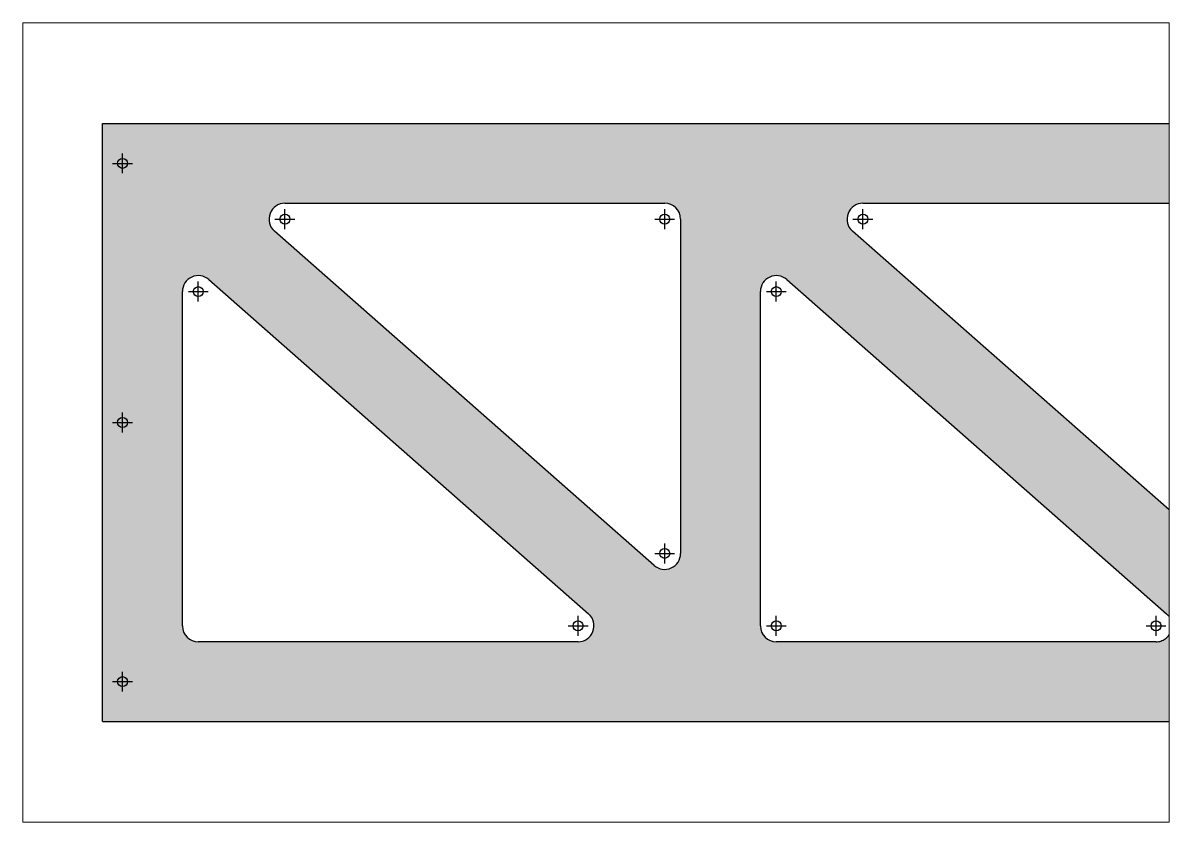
# Paper-space layout 'Presentación1' of a CAD drawing. Header units: millimetres. Extents: x 1 to 288, y 1 to 201.
# The model-space entities are those that its viewports show. They can reach past a viewport. Long polylines and large blocks are cut down to what shows.
import ezdxf

# ---------------------------------------------------------------- set-up
doc = ezdxf.new("R2010")
doc.units = ezdxf.units.MM
doc.header["$PDMODE"] = 34
doc.header["$PDSIZE"] = 2.5

msp = doc.modelspace()

# ---------------------------------------------------------------- hatches: boundary and pattern name
h = msp.add_hatch()
h.set_pattern_fill('AR-SAND', color=256, scale=0.1)
h.set_pattern_definition([(37.50000000000001, (0, 0), (-0.1600031295984046, 4.894132373293424), [0, -3.860800000000001, 0, -4.318000000000001, 0, -4.1275]), (7.499999999999999, (0, 0), (4.495232831380027, 7.168251005683543), [0, -2.0828, 0, -3.4798, 0, -1.3335]), (327.5, (-3.1242, 0), (7.90992370241458, 0.01437184678545762), [0, -1.27, 0, -4.572, 0, -5.969]), (317.5, (-3.1242, 0), (7.635564524722972, 2.229293232572163), [0, -0.635, 0, -2.9972, 0, -3.429])])
h.paths.add_polyline_path([(2183.694602531046, 1562.956948549936), (2027.461986415087, 1562.956948549936), (2027.461986415087, 1412.956948549936), (2183.694602531046, 1412.956948549936)])
h.paths.add_polyline_path([(2163.694602531046, 1436.956948549936, -0.4142135623730951), (2159.694602531046, 1432.956948549936), (2064.432017192395, 1432.956948549936, -0.6914792961631925), (2061.789505612826, 1439.959802617627), (2157.052090951478, 1523.790877715639, -0.6453690027207366), (2163.694602531046, 1520.788023647948)], flags=16)
h.paths.add_polyline_path([(2045.337114110614, 1452.123019384233, -0.6453690027207354), (2038.694602531046, 1455.125873451924), (2038.694602531046, 1538.956948549936, -0.4142135623730951), (2042.694602531046, 1542.956948549936), (2137.957187869699, 1542.956948549936, -0.6914792961631901), (2140.599699449267, 1535.954094482245)], flags=16)
h.paths.add_polyline_path([(2027.461986415087, 1562.956948549936), (1916.159834762964, 1562.956948549936), (1916.159834762964, 1542.956948549936), (1992.957187869696, 1542.956948549936, -0.6914792961631847), (1995.599699449264, 1535.954094482245), (1916.159834762964, 1466.047013558301), (1916.159834762964, 1439.257561978679, -0.05915632887844938), (1916.789505612829, 1439.959802617627), (2012.052090951478, 1523.790877715636, -0.6453690027207423), (2018.694602531046, 1520.788023647945), (2018.694602531046, 1436.956948549936, -0.4142135623730951), (2014.694602531046, 1432.956948549936), (1919.432017192397, 1432.956948549936, -0.2441880756151506), (1916.159834762964, 1434.656335121193), (1916.159834762964, 1412.956948549936), (2027.461986415087, 1412.956948549936)])
h.paths.add_polyline_path([(1916.159834762964, 1434.656335121193, -0.3163580467167881), (1916.159834762964, 1439.257561978679), (1916.159834762964, 1466.047013558301), (1900.337114110614, 1452.123019384233, -0.6453690027207402), (1893.694602531046, 1455.125873451924), (1893.694602531046, 1538.956948549936, -0.4142135623730951), (1897.694602531046, 1542.956948549936), (1916.159834762964, 1542.956948549936), (1916.159834762964, 1562.956948549936), (1851.229370299128, 1562.956948549936), (1851.229370299128, 1542.956948549936), (1869.694602531046, 1542.956948549936, -0.4142135623730951), (1873.694602531046, 1538.956948549936), (1873.694602531046, 1455.125873451924, -0.6453690027207356), (1867.052090951478, 1452.123019384233), (1851.229370299128, 1466.047013558301), (1851.229370299128, 1439.25756197868, -0.316358046716876), (1851.229370299128, 1434.656335121192), (1851.229370299128, 1412.956948549936), (1916.159834762964, 1412.956948549936)])
h.paths.add_polyline_path([(1851.229370299128, 1434.656335121192, -0.244188075615107), (1847.957187869696, 1432.956948549936), (1752.694602531046, 1432.956948549936, -0.4142135623730951), (1748.694602531046, 1436.956948549936), (1748.694602531046, 1520.788023647948, -0.6453690027207374), (1755.337114110614, 1523.790877715639), (1850.599699449264, 1439.959802617627, -0.05915632887841148), (1851.229370299128, 1439.25756197868), (1851.229370299128, 1466.047013558301), (1771.789505612826, 1535.954094482245, -0.6914792961631935), (1774.432017192394, 1542.956948549936), (1851.229370299128, 1542.956948549936), (1851.229370299128, 1562.956948549936), (1739.927218647005, 1562.956948549936), (1739.927218647005, 1412.956948549936), (1851.229370299128, 1412.956948549936)])
h.paths.add_polyline_path([(1739.927218647005, 1562.956948549936), (1583.694602531046, 1562.956948549936), (1583.694602531046, 1412.956948549936), (1739.927218647005, 1412.956948549936)])
h.paths.add_polyline_path([(1702.957187869696, 1432.956948549936), (1607.694602531046, 1432.956948549936, -0.4142135623730951), (1603.694602531046, 1436.956948549936), (1603.694602531046, 1520.788023647945, -0.6453690027207323), (1610.337114110614, 1523.790877715636), (1705.599699449264, 1439.959802617627, -0.6914792961631903)], flags=16)
h.paths.add_polyline_path([(1722.052090951478, 1452.123019384233), (1626.789505612826, 1535.954094482245, -0.691479296163188), (1629.432017192394, 1542.956948549936), (1724.694602531046, 1542.956948549936, -0.4142135623730951), (1728.694602531046, 1538.956948549936), (1728.694602531046, 1455.125873451924, -0.6453690027207459)], flags=16)

# ---------------------------------------------------------------- linework, layer by layer
for p, q in [((1629.432017192394, 1542.956948549936), (1724.694602531046, 1542.956948549936)), ((1774.432017192394, 1542.956948549936), (1869.694602531046, 1542.956948549936)), ((1728.694602531046, 1538.956948549936), (1728.694602531046, 1455.125873451924)), ((1722.052090951478, 1452.123019384233), (1626.789505612826, 1535.954094482245)), ((1867.052090951478, 1452.123019384233), (1771.789505612826, 1535.954094482245)), ((1610.337114110614, 1523.790877715636), (1705.599699449264, 1439.959802617627)), ((1755.337114110614, 1523.790877715639), (1850.599699449264, 1439.959802617627)), ((1603.694602531046, 1436.956948549936), (1603.694602531046, 1520.788023647945)), ((1748.694602531046, 1436.956948549936), (1748.694602531046, 1520.788023647948)), ((1702.957187869696, 1432.956948549936), (1607.694602531046, 1432.956948549936)), ((1847.957187869696, 1432.956948549936), (1752.694602531046, 1432.956948549936))]:
    msp.add_line(p, q)
for points in [[(1583.694602531046, 1562.956948549936), (2183.694602531046, 1562.956948549936)], [(1583.694602531046, 1412.956948549936), (1583.694602531046, 1562.956948549936)], [(1583.694602531046, 1412.956948549936), (2183.694602531046, 1412.956948549936)]]:
    msp.add_lwpolyline(points)
for centre, radius, start, end in [((1629.432017192394, 1538.956948549936), 3.999999999999949, 90, 228.6522227803074), ((1724.694602531046, 1538.956948549936), 4, 0, 90), ((1774.432017192394, 1538.956948549936), 3.999999999999949, 90, 228.6522227803074), ((1607.694602531046, 1520.788023647945), 4, 48.65222278030497, 180), ((1752.694602531046, 1520.788023647948), 4, 48.65222278030527, 180.0000000000032), ((1724.694602531046, 1455.125873451924), 4, 228.6522227803071, 0), ((1702.957187869696, 1436.956948549936), 3.999999999999949, 269.9999999999968, 48.6522227803074), ((1847.957187869696, 1436.956948549936), 3.999999999999949, 269.9999999999968, 48.6522227803074), ((1607.694602531046, 1436.956948549936), 4, 180, 270), ((1752.694602531046, 1436.956948549936), 4, 180, 270)]:
    msp.add_arc(centre, radius, start, end)
for p in [(1588.694602531046, 1552.956948549936), (1629.432017192394, 1538.956948549936), (1724.694602531046, 1538.956948549936), (1774.432017192394, 1538.956948549936), (1607.694602531046, 1520.788023647945), (1752.694602531046, 1520.788023647948), (1588.694602531046, 1487.956948549936), (1724.694602531046, 1455.125873451924), (1702.957187869696, 1436.956948549936), (1752.694602531046, 1436.956948549936), (1847.957187869696, 1436.956948549936), (1588.694602531046, 1422.956948549936)]:
    msp.add_point(p)

psp = doc.layouts.new('Presentación1')

# ---------------------------------------------------------------- viewports
at = {"layer": '0'}
psp.add_viewport(center=(144.3400888682288, 100.9273298710884), size=(287.5347677680818, 200.442569372009), view_center_point=(1707.461986415087, 1487.956948549936), view_height=200.4425693720091, dxfattribs=at)

doc.saveas('drawing.dxf')
